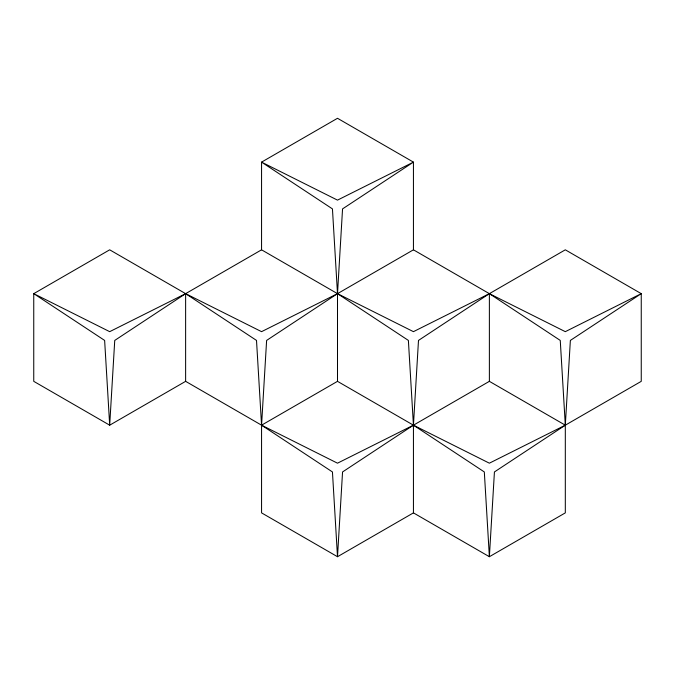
<?xml version="1.0" encoding="UTF-8"?>
<svg xmlns="http://www.w3.org/2000/svg" width="675" height="675" viewBox="0 0 675 675"><rect width="100%" height="100%" fill="white"/><g stroke="black" fill="none" stroke-linecap="round" stroke-linejoin="round"><path stroke-width="1.01" d="M413.438 512.873L337.5 556.715L261.562 512.873L261.562 425.183L266.617 340.419L337.5 293.659L413.438 249.817L413.438 162.127L337.5 118.285L261.562 162.127L261.562 249.817L337.5 293.659L413.438 331.661L489.375 293.659L565.312 249.817L641.25 293.659L641.25 381.341L565.312 425.183L494.429 471.952L489.375 556.715L413.438 512.873L413.438 425.183L418.492 340.419L489.375 293.659L565.312 331.661L641.25 293.659L570.367 340.419L565.312 425.183L565.312 512.873L489.375 556.715L484.321 471.952L413.438 425.183L337.5 381.341L337.5 293.659L332.446 208.896L261.562 162.127L337.5 200.129L413.438 162.127L342.554 208.896L337.5 293.659L261.562 331.661L185.625 293.659L109.688 249.817L33.75 293.659L33.75 381.341L109.688 425.183L185.625 381.341L185.625 293.659L261.562 249.817M185.625 293.659L114.742 340.419L109.688 425.183L104.633 340.419L33.75 293.659L109.688 331.661L185.625 293.659L256.508 340.419L261.562 425.183L332.446 471.952L337.5 556.715L342.554 471.952L413.438 425.183L489.375 381.341L565.312 425.183L489.375 463.185L413.438 425.183L337.5 463.185L261.562 425.183L185.625 381.341M261.562 425.183L337.5 381.341M413.438 249.817L489.375 293.659L560.258 340.419L565.312 425.183M337.5 293.659L408.383 340.419L413.438 425.183M489.375 293.659L489.375 381.341"/></g></svg>
